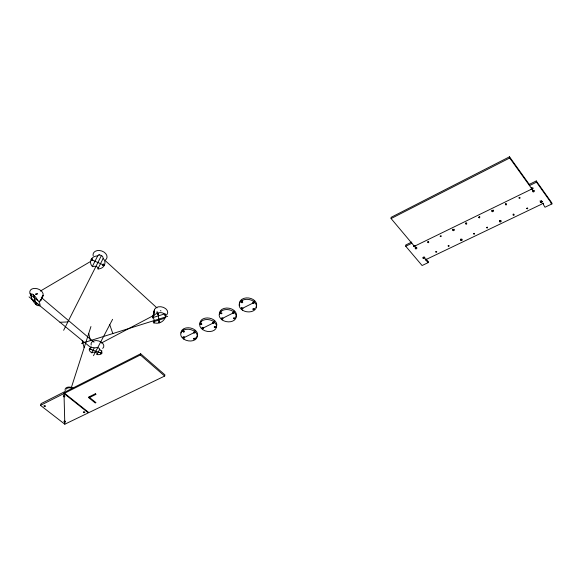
<?xml version="1.0" encoding="UTF-8"?>
<svg xmlns="http://www.w3.org/2000/svg" width="581" height="581" viewBox="0 0 581 581"><rect width="100%" height="100%" fill="white"/><g stroke="black" fill="none" stroke-linecap="round" stroke-linejoin="round"><path stroke-width="0.87" d="M157.712 312.084L156.986 311.801L156.768 312.578M36.385 304.35L35.804 303.42M153.544 315.853L154.343 310.058M154.277 310.552L153.253 316.217L154.277 311.046A6.819 4.75 13.3 0 1 163.559 307.422A6.819 4.75 13.3 0 1 165.476 315.694M164.663 376.067L164.939 374.868L140.667 353.771L64.927 392.059L64.542 393.243L88.886 412.597L164.663 376.067L140.362 354.962L140.667 353.771M154.277 311.046L152.571 317.349M71.34 387.585L90.948 326.544M40.205 300.791L39.798 301.59M40.488 405.378L41.098 403.621L64.585 391.739L64.004 393.511L64.818 424.203L88.356 412.859L64.004 393.511L40.488 405.378L64.818 424.203M164.866 318.192L153.123 321.889A6.885 4.851 -25.7 0 0 159.455 322.825A6.885 4.851 -25.7 0 0 164.866 318.192L165.135 317.444M165.244 317.153C166.181 315.955 165.759 312.731 164.263 313.98A6.885 4.851 -25.7 0 0 157.843 313.057A6.885 4.851 -25.7 0 0 152.411 317.727L164.212 314.023M40.793 300.283L43.074 295.395L40.634 300.537L42.921 295.845M97.688 255.909L92.328 266.49A7.248 6.456 11.6 0 1 91.152 259.533A7.248 6.456 11.6 0 1 97.644 255.945C99.678 253.941 103.178 255.582 103.193 258.4A7.248 6.456 11.6 0 1 104.333 265.343A7.248 6.456 11.6 0 1 97.855 268.916L103.193 258.4M63.641 330.284L101.493 255.429M93.468 355.703L112.598 319.318M92.088 258.516L91.994 258.915M479.797 216.452L479.042 216.742M542.988 203.045L543.605 204.425M183.371 329.79L183.807 329.558M466.71 222.864L465.671 222.893M39.784 301.038L40.162 300.689M200.953 322.179L201.346 321.997M506.247 203.67L505.31 203.655M33.596 300.617L34.889 299.825M103.825 264.079L103.142 264.101M40.343 291.088L90.738 261.37M415.321 245.821C415.175 247.186 413.178 246.961 413.803 245.589M428.647 241.413L427.848 241.405M101.406 343.015L153.842 315.367M529.727 185.041L509.508 156.797L391.078 217.352L391.093 218.558L414.384 246.279L531.913 188.97L531.673 187.765M391.093 218.558L509.711 157.988L509.508 156.797M64.542 393.243L140.362 354.962M183.836 337.75L194.207 332.543M202.798 328.229L213.438 322.898M222.254 318.468L233.177 312.992M242.226 308.453L253.432 302.832M411.798 242.037L405.712 245.022L405.749 246.242L422.082 265.524L428.139 262.648L428.074 261.421L426.127 259.111L425.074 258.843M536.263 180.96L529.262 184.388L529.494 185.6L536.51 182.165L536.263 180.96L551.681 202.704L551.95 203.931L544.993 207.228L543.242 204.265A0.784 0.581 -11.7 0 0 542.886 203.365A0.784 0.581 -11.7 0 0 541.862 204.054L426.599 259.257C422.757 259.075 427.928 261.276 428.139 262.648M405.749 246.242L411.849 243.257M531.521 188.992L533.067 188.244M541.02 202.253L542.56 201.52M427.311 261.777L428.074 261.421M550.81 203.118L551.681 202.704M98.763 254.543L99.424 254.594M530.852 189.493L531.419 189.486A0.792 0.596 -12 0 0 532.661 189.086A0.792 0.596 -12 0 0 531.862 188.375L531.361 188.2M101.857 351.018L101.798 350.619M513.793 214.099L513.161 214.099M81.5 343.4L167.698 316.311M36.53 294.538C40.321 292.584 32.834 294.139 36.385 294.567M184.446 336.755L183.828 336.682M414.522 245.581L413.868 245.48M160.327 310.661L160.995 310.893M59.974 322.259L67.854 321.947M36.291 304.408L35.688 303.5M194.708 330.618L195.216 331.134M213.939 320.865L214.433 321.286M89.409 348.927A6.602 3.108 17.2 0 1 94.289 347.663L91.667 352.718A6.602 3.108 17.2 0 1 89.409 348.927L101.806 353.335A6.602 3.108 17.2 0 0 99.591 349.544L96.918 354.577A6.602 3.108 17.2 0 0 101.806 353.328M91.406 346.893L90.789 346.85L90.883 347.242M91.152 259.54L104.333 265.35M541.688 200.706A0.893 0.661 -11.8 0 1 540.265 201.128L540.032 200.895M30.27 293.623L30.786 294.865L37.845 300.631A3.116 1.474 67.6 0 1 39.661 303.195A3.116 1.474 67.6 0 1 39.733 306.005M29.05 296.884L90.462 347.271M41.266 297.45L94.013 342.202M165.462 314.975C163.82 313.98 164.91 316.514 165.585 315.149M105.401 260.775L156.972 307.923M31.083 294.56L30.633 293.993M509.711 157.988L531.913 188.97M536.51 182.165L551.95 203.931M31.374 296.354L30.212 293.71M109.751 324.728L112.837 333.552M30.786 294.865A6.863 2.164 57.3 0 1 33.495 294.85L36.276 304.771A6.863 2.164 57.3 0 0 39.007 304.807L31.97 299.033A6.863 2.164 57.3 0 0 36.291 304.778M82.146 340.444L84.158 347.678M88.719 333.487L90.411 340.604M157.843 313.057L159.463 322.825M422.888 257.543L422.924 258.233M541.637 202.224A10.807 8.105 -11.9 0 1 541.339 202.355M531.281 188.869A10.807 8.105 -11.9 0 1 533.046 188.012M533.975 190.285A0.893 0.675 -12 0 1 532.501 190.386M413.839 246.191A9.819 7.335 -2.8 0 1 414.573 245.77M416.759 247.208A0.813 0.61 -2.7 0 1 415.204 247.208M424.268 257.1A0.806 0.603 -2.9 0 1 423.636 257.1M532.392 187.946A0.792 0.596 -12 0 1 531.339 188.338M461.851 239.096A0.835 0.625 -5.8 0 1 460.58 239.081M454.037 229.19A0.835 0.632 -5.7 0 1 452.693 229.226M500.778 220.475A0.857 0.646 -8.8 0 1 499.515 220.504M493.225 210.017A0.864 0.654 -8.8 0 1 491.817 210.329M91.144 345.034A6.558 4.328 15.5 0 1 98.741 340.96A6.558 4.328 15.5 0 1 102.692 348.426M94.739 348.07A3.188 2.193 -5 0 1 97.986 347.736A3.188 2.193 -5 0 1 99.765 349.537M91.914 352.899A3.137 2.288 -10.5 0 1 95.56 352.26A3.137 2.288 -10.5 0 1 97.1 354.592M152.404 317.684A3.21 1.787 80.8 0 1 154.197 319.993A3.21 1.787 80.8 0 1 153.929 323.37M93.171 255.887A7.19 5.156 18 0 1 101.798 251.007A7.19 5.156 18 0 1 105.379 260.085M92.633 266.752A3.384 2.331 2.7 0 1 96.41 266.585A3.384 2.331 2.7 0 1 98.16 268.952M31.497 295.678A6.921 4.663 19.4 0 1 31.832 289.033A6.921 4.663 19.4 0 1 41.178 290.79A6.921 4.663 19.4 0 1 41.367 297.53M33.495 294.85A6.863 2.164 57.3 0 1 37.845 300.631M31.657 298.031A7.43 5.752 43.6 0 1 31.773 298.997M31.033 296.441A9.586 7.996 28.9 0 1 31.585 298.06M65.261 390.657A5.396 3.37 15.5 0 1 67.411 387.273A5.396 3.37 15.5 0 1 73.526 388.377M66.365 389.023A4.343 2.709 15.5 0 1 72.197 388.42M181.018 332.993A8.388 5.766 11.5 0 1 192.979 328.802A8.388 5.766 11.5 0 1 194.134 338.905M184.148 337.677A8.388 5.766 11.5 0 1 183.059 336.827M200.205 324.547A8.49 5.919 10.6 0 1 209.545 318.163A8.49 5.919 10.6 0 1 215.791 327.539M202.5 327.677A8.49 5.919 10.6 0 1 201.992 327.234M219.48 314.176A8.599 6.079 9.7 0 1 229.241 308.257A8.599 6.079 9.7 0 1 235.777 317.32M222.472 318.424A8.599 6.079 9.7 0 1 221.891 317.996M233.715 311.031A0.734 0.523 9.4 0 1 234.136 311.438M220.736 311.706A0.734 0.516 10.1 0 1 221.049 311.256M239.75 305.453A8.708 6.238 8.6 0 1 248.581 297.98A8.708 6.238 8.6 0 1 255.909 307.378M254.529 308.816A8.708 6.238 8.6 0 1 253.389 309.52M242.364 308.533A8.708 6.238 8.6 0 1 241.268 307.632M254.144 301.844A0.741 0.537 8.3 0 1 253.2 301.822M254.064 301.009A0.741 0.537 8.3 0 1 254.362 301.365M242.538 301.292A0.741 0.53 9 0 1 241.892 301.248M241.565 300.471A0.741 0.53 9 0 1 242.008 300.254M214.229 327.001C215.152 328.047 216.604 327.067 214.36 327.314C214.607 326.043 216.749 326.972 214.236 326.965M465.686 223.808C466.855 225.508 467.385 222.153 465.693 223.758M100.179 352.812L101.254 353.117L100.193 352.769M182.993 331.424C183.516 332.768 185.622 331.003 183.487 331.976C182.187 330.589 185.935 331.148 182.993 331.424M157.429 314.016C158.163 314.808 159.368 313.355 157.502 314.234C157.763 313.086 159.354 313.479 157.436 313.972M473.544 233.794C474.706 235.472 475.207 232.168 473.551 233.744M158.773 322.07C159.492 322.847 160.668 321.46 158.853 322.302C159.063 321.126 160.777 321.576 158.773 322.056M478.715 217.476C479.993 219.204 480.298 215.718 478.715 217.476M193.567 338.665C194.526 339.711 195.848 338.832 193.64 338.912C193.488 337.59 196.654 338.665 193.567 338.738M183.131 337.634C184.177 338.636 185.259 337.975 183.146 337.793C183.974 336.82 185.346 337.757 183.138 337.59M91.689 259.99C92.742 260.942 93.352 260.375 91.689 260.034C92.851 259.271 93.28 259.751 91.689 260.005M486.529 227.585C487.742 229.292 488.142 225.871 486.529 227.585M102.568 264.783C103.055 266.083 104.892 264.399 102.786 265.248C102.488 263.81 104.9 264.478 102.568 264.798M193.502 332.434C194.257 333.596 195.986 332.405 193.669 332.811C193.11 331.214 196.654 332.528 193.502 332.434M202.086 328.12C202.994 329.195 204.403 328.345 202.152 328.374C202.667 327.183 204.57 328.301 202.108 328.054M505.361 204.519C506.596 206.299 507.024 202.725 505.361 204.519M200.539 323.951C201.331 325.091 202.994 324.024 200.663 324.3C200.844 322.985 203.139 324.045 200.547 323.907M513.081 214.883C514.308 216.633 514.737 213.111 513.081 214.883M212.726 322.782C213.554 323.907 215.159 322.891 212.828 323.109C212.661 321.518 215.827 322.963 212.726 322.782M518.986 197.903C520.3 199.661 520.62 196.073 518.986 197.903M33.378 295.293L34.054 296.208L33.386 295.279M526.647 208.39C527.918 210.148 528.289 206.611 526.647 208.39M89.953 349.166L91.028 349.493L89.961 349.13M427.718 242.219C428.684 243.955 429.512 240.745 427.732 242.168M435.692 251.856C436.701 253.548 437.449 250.396 435.706 251.805M440.195 236.155C441.211 237.89 442.003 234.637 440.209 236.104M448.133 245.908C449.157 247.651 449.81 244.369 448.133 245.908M95.364 393.765L88.559 397.121L89.234 397.665L96.039 394.317L95.364 393.765M89.234 397.23L88.559 397.564L95.284 402.982L95.967 402.655L89.234 397.23M423.614 258.291A0.813 0.603 -2.9 0 0 424.849 257.768A0.813 0.603 -2.9 0 0 423.658 257.245A0.813 0.603 -2.9 0 0 423.614 258.291M415.611 248.777A0.813 0.61 -2.7 0 0 416.853 248.247A0.813 0.61 -2.7 0 0 415.647 247.717A0.813 0.61 -2.7 0 0 415.611 248.777M540.729 202.435A0.893 0.668 -11.7 0 0 541.979 201.651A0.893 0.668 -11.7 0 0 540.584 201.295A0.893 0.668 -11.7 0 0 540.729 202.435M533.126 191.824A0.901 0.675 -11.9 0 0 534.375 191.026A0.901 0.675 -11.9 0 0 532.966 190.662A0.901 0.675 -11.9 0 0 533.126 191.824M460.994 240.49A0.835 0.625 -5.8 0 0 462.207 239.851A0.835 0.625 -5.8 0 0 460.929 239.408A0.835 0.625 -5.8 0 0 460.994 240.49M453.107 230.628A0.842 0.632 -5.6 0 0 454.32 229.982A0.842 0.632 -5.6 0 0 453.027 229.531A0.842 0.632 -5.6 0 0 453.107 230.628M499.943 221.869A0.864 0.646 -8.7 0 0 501.214 221.201A0.864 0.646 -8.7 0 0 499.914 220.751A0.864 0.646 -8.7 0 0 499.943 221.869M492.187 211.644A0.864 0.654 -8.7 0 0 493.458 210.968A0.864 0.654 -8.7 0 0 492.143 210.511A0.864 0.654 -8.7 0 0 492.187 211.644M44.258 406.33A0.77 0.465 16 0 0 45.485 406.257A0.77 0.465 16 0 0 44.49 405.545A0.77 0.465 16 0 0 44.258 406.33M63.583 396.612A0.784 0.479 15.6 0 0 64.832 396.54A0.784 0.479 15.6 0 0 63.83 395.814A0.784 0.479 15.6 0 0 63.583 396.612M64.259 421.828A0.755 0.458 15 0 0 65.479 421.77A0.755 0.458 15 0 0 64.506 421.072A0.755 0.458 15 0 0 64.259 421.828M83.599 412.474A0.77 0.472 14.6 0 0 84.833 412.401A0.77 0.472 14.6 0 0 83.86 411.697A0.77 0.472 14.6 0 0 83.599 412.474M183.821 339.137A8.403 5.766 11.5 0 0 197.228 336.857A8.403 5.766 11.5 0 0 185.964 329.376A8.403 5.766 11.5 0 0 183.821 339.137M202.762 329.652A8.504 5.919 10.6 0 0 216.422 327.299A8.504 5.919 10.6 0 0 205.129 319.666A8.504 5.919 10.6 0 0 202.762 329.652M232.705 313.355A0.734 0.523 9.4 0 0 233.896 313.144A0.734 0.523 9.4 0 0 232.923 312.484A0.734 0.523 9.4 0 0 232.705 313.355M221.797 318.831A0.726 0.516 10 0 0 222.973 318.62A0.726 0.516 10 0 0 222.007 317.967A0.726 0.516 10 0 0 221.797 318.831M222.189 319.92A8.613 6.079 9.7 0 0 236.118 317.495A8.613 6.079 9.7 0 0 224.796 309.702A8.613 6.079 9.7 0 0 222.189 319.92M220.715 313.587A0.734 0.516 10.1 0 0 221.906 313.384A0.734 0.516 10.1 0 0 220.94 312.716A0.734 0.516 10.1 0 0 220.715 313.587M233.751 318.628A0.734 0.516 9.3 0 0 234.906 318.366A0.734 0.516 9.3 0 0 233.903 317.749A0.734 0.516 9.3 0 0 233.751 318.628M242.604 310.254A8.722 6.238 8.6 0 0 256.424 307A8.722 6.238 8.6 0 0 244.405 299.6A8.722 6.238 8.6 0 0 242.604 310.254M241.747 308.823A0.741 0.523 8.9 0 0 242.945 308.605A0.741 0.523 8.9 0 0 241.979 307.937A0.741 0.523 8.9 0 0 241.747 308.823M252.989 303.231A0.741 0.537 8.3 0 0 254.166 302.948A0.741 0.537 8.3 0 0 253.134 302.323A0.741 0.537 8.3 0 0 252.989 303.231M253.156 309.484A0.741 0.53 8.3 0 0 254.333 309.208A0.741 0.53 8.3 0 0 253.323 308.584A0.741 0.53 8.3 0 0 253.156 309.484M241.536 302.599A0.741 0.53 9 0 0 242.713 302.323A0.741 0.53 9 0 0 241.689 301.684A0.741 0.53 9 0 0 241.536 302.599"/></g></svg>
